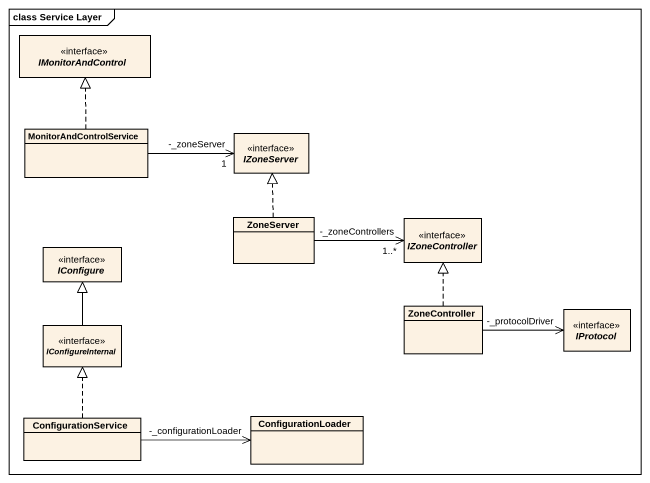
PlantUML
@startuml
mainframe class Service Layer
hide circle
hide empty members
interface IMonitorAndControl <<interface>>
class MonitorAndControlService
interface IZoneServer <<interface>>
class ZoneServer
interface IZoneController <<interface>>
interface IConfigure <<interface>>
interface IConfigureInternal <<interface>>
class ZoneController
interface IProtocol <<interface>>
class ConfigurationService
class ConfigurationLoader
MonitorAndControlService .up.|> IMonitorAndControl
MonitorAndControlService -right-> "-_zoneServer\n1" IZoneServer
ZoneServer .up.|> IZoneServer
ZoneServer -right-> "-_zoneControllers\n1..*" IZoneController
IConfigureInternal -up-|> IConfigure
ZoneController .up.|> IZoneController
ZoneController -right-> "-_protocolDriver" IProtocol
ConfigurationService .up.|> IConfigureInternal
ConfigurationService -right-> "-_configurationLoader" ConfigurationLoader
@enduml
